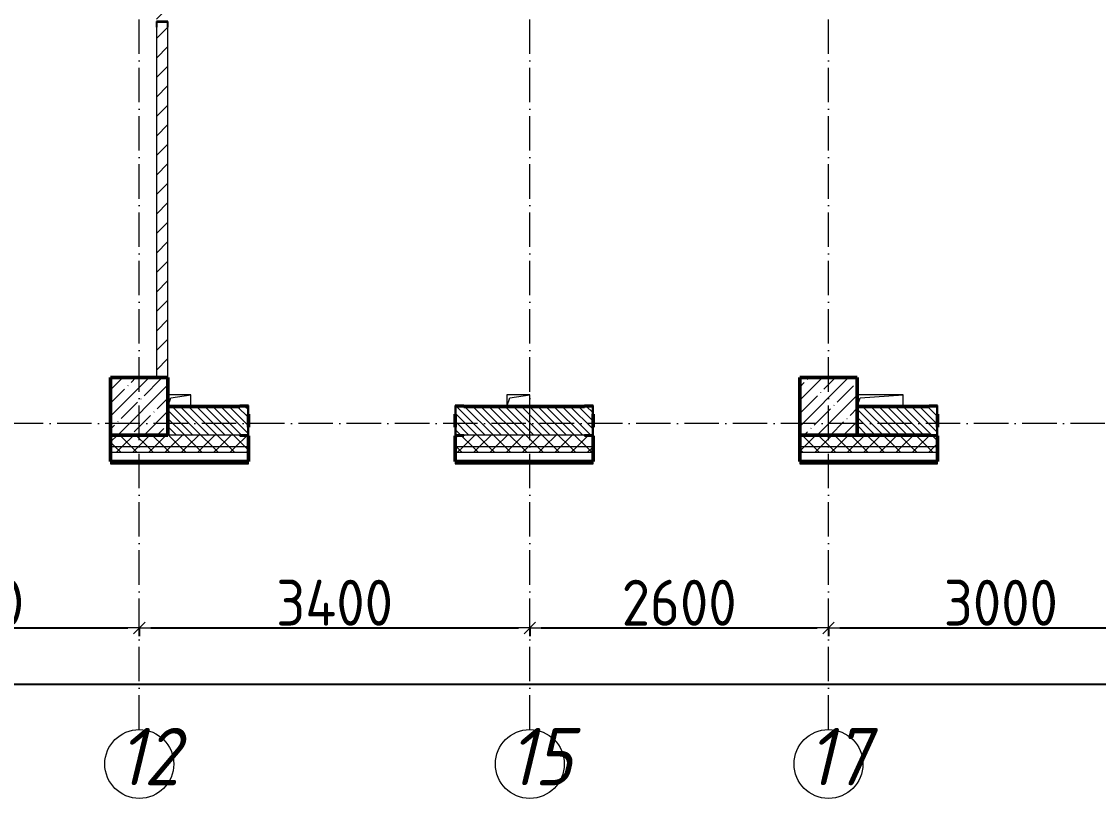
# Model space of a CAD drawing. Header units: millimetres. Extents: x -356862 to 418287, y 0 to 839748.
# Drawn here: x 3433 to 12808, y 453933 to 460697 of the extents above; entities that cross this region are included whole.
import ezdxf

# ---------------------------------------------------------------- set-up
doc = ezdxf.new("R2010")
doc.units = ezdxf.units.MM
doc.linetypes.add('50_200_ШТРИХ_1Т_ш5_п1_п1_', pattern=[700, 500, -100, 0, -100])
for name, color, linetype, lineweight in [('A-____-____-DIMS', 7, 'Continuous', 9), ('A-GENM-____-MCUT', 7, 'Continuous', 25), ('A-GENM-____-OTLN', 7, 'Continuous', 9), ('A-GENM-____-OTLN-1', 7, 'Continuous', 25), ('A-WALL-____-MCUT-2', 7, 'Continuous', 50), ('A-WALL-____-MCUT-3', 7, 'Continuous', 9), ('A-WALL-____-PATT-1', 7, 'Continuous', 9), ('A-WALL-FNSH-MCUT-1', 7, 'Continuous', 9), ('S-COLS-____-MCUT', 7, 'Continuous', 50), ('S-COLS-____-OTLN', 7, 'Continuous', 9), ('S-GRID-____-IDEN', 7, 'Continuous', 9), ('S-GRID-____-OTLN-1', 7, '50_200_ШТРИХ_1Т_ш5_п1_п1_', 9)]:
    doc.layers.add(name, color=color, linetype=linetype, lineweight=lineweight)
doc.styles.add('ISOCPEUR_I', font='isocpeui.ttf', dxfattribs={"width": 0.9, "height": 2.5})
doc.styles.add('СПДС', font='isocpeur.ttf', dxfattribs={"width": 0.9})
doc.dimstyles.new('Размера А3', dxfattribs={"dimtxt": 200, "dimasz": 100, "dimexe": 70, "dimexo": 100, "dimgap": 20, "dimtad": 1, "dimdec": 0, "dimrnd": 10, "dimzin": 0, "dimdsep": 46, "dimtxsty": 'СПДС', "dimblk": 'ARROWHEAD_6', "dimcen": 1, "dimclrd": 256, "dimclre": 256, "dimclrt": 256, "dimazin": 0, "dimtfac": 1, "dimtdec": 0, "dimtmove": 2, "dimatfit": 3, "dimfxl": 1, "dimtolj": 1, "dimtzin": 0, "dimarcsym": 0})
pattern_1 = [(45, (-15591.66, 459015.94), (-70.71068, 70.71068), []), (135, (-15591.66, 459015.94), (-70.71068, -70.71068), [])]
pattern_2 = [(135, (-15591.663, 459015.94), (-35.35534, -35.35534), [])]

# ---------------------------------------------------------------- blocks, each defined once
blk = doc.blocks.new('BSC_Колонна _Прямоугольная - 500х500-V71-АР1_План отверстий 2 этажа в осях 1-64_А-ГГ')
at = {"layer": 'S-COLS-____-OTLN'}
h = blk.add_hatch(dxfattribs=at)
h.set_pattern_fill('FP_100', color=256, style=0, pattern_type=2)
h.set_pattern_definition([(45, (-20050, 1668.96), (-114.0493, 114.0493), []), (45, (-19935.95, 1668.96), (-114.0493, 114.0493), [201.613, -40.323, 3.353, -36.97])])
h.paths.add_polyline_path([(-250, -250), (250, -250), (250, 250), (-250, 250)], flags=0)
at = {"layer": 'S-COLS-____-MCUT'}
for p, q in [((250, 250), (-250, 250)), ((-250, 250), (-250, -250)), ((250, -250), (250, 250)), ((-250, -250), (250, -250))]:
    blk.add_line(p, q, dxfattribs=at)
blk = doc.blocks.new('BSC_Колонна _Прямоугольная - 500х500-V85-АР1_План отверстий 2 этажа в осях 1-64_А-ГГ')
at = {"layer": 'S-COLS-____-OTLN'}
h = blk.add_hatch(dxfattribs=at)
h.set_pattern_fill('FP_114', color=256, style=0, pattern_type=2)
h.set_pattern_definition([(45, (-26050, 1668.96), (-114.0493, 114.0493), []), (45, (-25935.95, 1668.96), (-114.0493, 114.0493), [201.613, -40.323, 3.353, -36.97])])
h.paths.add_polyline_path([(-250, -250), (250, -250), (250, 250), (-250, 250)], flags=0)
at = {"layer": 'S-COLS-____-MCUT'}
for p, q in [((250, 250), (-250, 250)), ((-250, 250), (-250, -250)), ((250, -250), (250, 250)), ((-250, -250), (250, -250))]:
    blk.add_line(p, q, dxfattribs=at)
blk = doc.blocks.new('Фахверк_СКБ_Уголок - 250_2700-27497298-АР1_План отверстий 2 этажа в осях 1-64_А-ГГ')
at = {"layer": 'A-GENM-____-MCUT'}
for p, q in [((200, 181), (125, 181)), ((125, 181), (125, 106)), ((125, 106), (131, 106)), ((131, 106), (131, 175)), ((131, 175), (200, 175)), ((200, 175), (200, 181)), ((131, -6), (125, -6)), ((125, -6), (125, -81)), ((125, -81), (200, -81)), ((131, -75), (131, -6)), ((200, -75), (131, -75)), ((200, -81), (200, -75))]:
    blk.add_line(p, q, dxfattribs=at)
blk = doc.blocks.new('154_Фахверк_СКБ_Швеллер - Тип_100_3550-28487752-АР1_План отверстий 2 этажа в осях 1-64_А-ГГ')
at = {"layer": 'A-GENM-____-MCUT'}
for p, q in [((175, 50), (125, 50)), ((125, 50), (125, -50)), ((128, 47), (175, 47)), ((128, -47), (128, 47)), ((175, 47), (175, 50)), ((125, -50), (175, -50)), ((175, -47), (128, -47)), ((175, -50), (175, -47))]:
    blk.add_line(p, q, dxfattribs=at)
blk = doc.blocks.new('AR_Отверстие прямоугольное _в плите_ - AR_Отверстие прямоугольное _в плите_-30510712-АР1_План отверстий 2 этажа в осях 1-64_А-ГГ')
at = {"layer": 'A-GENM-____-OTLN'}
for p, q in [((100, 50), (-100, 50)), ((-100, -50), (-75, 25)), ((-75, 25), (100, 50)), ((100, -50), (100, 50))]:
    blk.add_line(p, q, dxfattribs=at)
blk = doc.blocks.new('AR_Отверстие прямоугольное _в плите_ - AR_Отверстие прямоугольное _в плите_-30511394-АР1_План отверстий 2 этажа в осях 1-64_А-ГГ')
at = {"layer": 'A-GENM-____-OTLN'}
for p, q in [((200, 50), (-200, 50)), ((-200, -50), (-175, 25)), ((-175, 25), (200, 50)), ((200, -50), (200, 50))]:
    blk.add_line(p, q, dxfattribs=at)
blk = doc.blocks.new('AR_Отверстие прямоугольное _в плите_ - AR_Отверстие прямоугольное _в плите_-V169-АР1_План отверстий 2 этажа в осях 1-64_А-ГГ')
at = {"layer": 'A-GENM-____-OTLN'}
for p, q in [((100, 50), (-100, 50)), ((-100, 50), (-100, -50)), ((-100, -50), (-75, 25)), ((-75, 25), (100, 50)), ((100, -50), (100, 50))]:
    blk.add_line(p, q, dxfattribs=at)
blk = doc.blocks.new('Ось сетки - Круг_Ø6_00__ISO-2_5_0_9K_-25732049-АР1_План отверстий 2 этажа в осях 1-64_А-ГГ')
at = {"layer": 'S-GRID-____-IDEN'}
blk.add_circle((0, 0), 3, dxfattribs=at)
blk = doc.blocks.new('ARROWHEAD_6')
at = {"color": 0, "linetype": 'Continuous'}
for p, q in [((0, 0), (-1, 0)), ((-0.5, -0.5), (0.5, 0.5))]:
    blk.add_line(p, q, dxfattribs=at)
blk = doc.blocks.new('*D4542')
at = {"layer": 'A-____-____-DIMS', "lineweight": -2, "transparency": 16777216}
for p, q in [((1458.3, 455423.5), (1458.3, 455347.4)), ((1558.3, 455417.4), (4358.3, 455417.4)), ((4458.3, 455423.5), (4458.3, 455347.4))]:
    blk.add_line(p, q, dxfattribs=at)
at = {"layer": 'Defpoints', "color": 0, "lineweight": 30, "transparency": 16777216}
for p in [(1458.3, 455523.5), (4458.3, 455523.5), (4458.3, 455417.4)]:
    blk.add_point(p, dxfattribs=at)
at = {"layer": 'A-____-____-DIMS', "lineweight": -2, "transparency": 16777216, "xscale": 100, "yscale": 100, "zscale": 100, "rotation": 180}
blk.add_blockref('ARROWHEAD_6', (1458.3, 455417.4), dxfattribs=at)
at = {"layer": 'A-____-____-DIMS', "lineweight": -2, "transparency": 16777216, "xscale": 100, "yscale": 100, "zscale": 100}
blk.add_blockref('ARROWHEAD_6', (4458.3, 455417.4), dxfattribs=at)
at = {"layer": 'A-____-____-DIMS', "transparency": 16777216, "insert": (2958.3, 455637.4), "char_height": 400, "attachment_point": 5, "style": 'СПДС'}
blk.add_mtext('\\A1;3000', dxfattribs=at)
blk = doc.blocks.new('*D4543')
at = {"layer": 'A-____-____-DIMS', "lineweight": -2, "transparency": 16777216}
for p, q in [((4458.3, 455423.5), (4458.3, 455347.4)), ((4558.3, 455417.4), (7758.3, 455417.4)), ((7858.3, 455423.5), (7858.3, 455347.4))]:
    blk.add_line(p, q, dxfattribs=at)
at = {"layer": 'Defpoints', "color": 0, "lineweight": 30, "transparency": 16777216}
for p in [(4458.3, 455523.5), (7858.3, 455523.5), (7858.3, 455417.4)]:
    blk.add_point(p, dxfattribs=at)
at = {"layer": 'A-____-____-DIMS', "lineweight": -2, "transparency": 16777216, "xscale": 100, "yscale": 100, "zscale": 100, "rotation": 180}
blk.add_blockref('ARROWHEAD_6', (4458.3, 455417.4), dxfattribs=at)
at = {"layer": 'A-____-____-DIMS', "lineweight": -2, "transparency": 16777216, "xscale": 100, "yscale": 100, "zscale": 100}
blk.add_blockref('ARROWHEAD_6', (7858.3, 455417.4), dxfattribs=at)
at = {"layer": 'A-____-____-DIMS', "transparency": 16777216, "insert": (6158.3, 455637.4), "char_height": 400, "attachment_point": 5, "style": 'СПДС'}
blk.add_mtext('\\A1;3400', dxfattribs=at)
blk = doc.blocks.new('*D4544')
at = {"layer": 'A-____-____-DIMS', "lineweight": -2, "transparency": 16777216}
for p, q in [((7858.3, 455423.5), (7858.3, 455347.4)), ((7958.3, 455417.4), (10358.3, 455417.4)), ((10458.3, 455423.5), (10458.3, 455347.4))]:
    blk.add_line(p, q, dxfattribs=at)
at = {"layer": 'Defpoints', "color": 0, "lineweight": 30, "transparency": 16777216}
for p in [(7858.3, 455523.5), (10458.3, 455523.5), (10458.3, 455417.4)]:
    blk.add_point(p, dxfattribs=at)
at = {"layer": 'A-____-____-DIMS', "lineweight": -2, "transparency": 16777216, "xscale": 100, "yscale": 100, "zscale": 100, "rotation": 180}
blk.add_blockref('ARROWHEAD_6', (7858.3, 455417.4), dxfattribs=at)
at = {"layer": 'A-____-____-DIMS', "lineweight": -2, "transparency": 16777216, "xscale": 100, "yscale": 100, "zscale": 100}
blk.add_blockref('ARROWHEAD_6', (10458.3, 455417.4), dxfattribs=at)
at = {"layer": 'A-____-____-DIMS', "transparency": 16777216, "insert": (9158.3, 455637.4), "char_height": 400, "attachment_point": 5, "style": 'СПДС'}
blk.add_mtext('\\A1;2600', dxfattribs=at)
blk = doc.blocks.new('*D4545')
at = {"layer": 'A-____-____-DIMS', "lineweight": -2, "transparency": 16777216}
for p, q in [((10458.3, 455423.5), (10458.3, 455347.4)), ((10558.3, 455417.4), (13358.3, 455417.4)), ((13458.3, 455423.5), (13458.3, 455347.4))]:
    blk.add_line(p, q, dxfattribs=at)
at = {"layer": 'Defpoints', "color": 0, "lineweight": 30, "transparency": 16777216}
for p in [(10458.3, 455523.5), (13458.3, 455523.5), (13458.3, 455417.4)]:
    blk.add_point(p, dxfattribs=at)
at = {"layer": 'A-____-____-DIMS', "lineweight": -2, "transparency": 16777216, "xscale": 100, "yscale": 100, "zscale": 100, "rotation": 180}
blk.add_blockref('ARROWHEAD_6', (10458.3, 455417.4), dxfattribs=at)
at = {"layer": 'A-____-____-DIMS', "lineweight": -2, "transparency": 16777216, "xscale": 100, "yscale": 100, "zscale": 100}
blk.add_blockref('ARROWHEAD_6', (13458.3, 455417.4), dxfattribs=at)
at = {"layer": 'A-____-____-DIMS', "transparency": 16777216, "insert": (11958.3, 455637.4), "char_height": 400, "attachment_point": 5, "style": 'СПДС'}
blk.add_mtext('\\A1;3000', dxfattribs=at)
blk = doc.blocks.new('*D4656')
at = {"layer": 'A-____-____-DIMS', "lineweight": -2, "transparency": 16777216}
for p, q in [((-17941.7, 454935.3), (-17941.7, 454859.2)), ((-17841.7, 454929.2), (85458.3, 454929.2)), ((85558.3, 454935.3), (85558.3, 454859.2))]:
    blk.add_line(p, q, dxfattribs=at)
at = {"layer": 'Defpoints', "color": 0, "lineweight": 30, "transparency": 16777216}
for p in [(-17941.7, 455035.3), (85558.3, 455035.3), (85558.3, 454929.2)]:
    blk.add_point(p, dxfattribs=at)
at = {"layer": 'A-____-____-DIMS', "lineweight": -2, "transparency": 16777216, "xscale": 100, "yscale": 100, "zscale": 100, "rotation": 180}
blk.add_blockref('ARROWHEAD_6', (-17941.7, 454929.2), dxfattribs=at)
at = {"layer": 'A-____-____-DIMS', "lineweight": -2, "transparency": 16777216, "xscale": 100, "yscale": 100, "zscale": 100}
blk.add_blockref('ARROWHEAD_6', (85558.3, 454929.2), dxfattribs=at)
at = {"layer": 'A-____-____-DIMS', "transparency": 16777216, "insert": (33808.3, 455149.2), "char_height": 400, "attachment_point": 5, "style": 'СПДС'}
blk.add_mtext('\\A1;103500', dxfattribs=at)
blk = doc.blocks.new('*D13783')
at = {"layer": 'A-____-____-DIMS', "lineweight": -2, "transparency": 16777216}
for p, q in [((1458.3, 455423.5), (1458.3, 455347.4)), ((1558.3, 455417.4), (4358.3, 455417.4)), ((4458.3, 455423.5), (4458.3, 455347.4))]:
    blk.add_line(p, q, dxfattribs=at)
at = {"layer": 'Defpoints', "color": 0, "transparency": 16777216}
for p in [(1458.3, 455523.5), (4458.3, 455523.5), (4458.3, 455417.4)]:
    blk.add_point(p, dxfattribs=at)
at = {"layer": 'A-____-____-DIMS', "lineweight": -2, "transparency": 16777216, "xscale": 100, "yscale": 100, "zscale": 100, "rotation": 180}
blk.add_blockref('ARROWHEAD_6', (1458.3, 455417.4), dxfattribs=at)
at = {"layer": 'A-____-____-DIMS', "lineweight": -2, "transparency": 16777216, "xscale": 100, "yscale": 100, "zscale": 100}
blk.add_blockref('ARROWHEAD_6', (4458.3, 455417.4), dxfattribs=at)
at = {"layer": 'A-____-____-DIMS', "transparency": 16777216, "insert": (2958.3, 455637.4), "char_height": 400, "attachment_point": 5, "style": 'СПДС'}
blk.add_mtext('\\A1;3000', dxfattribs=at)
blk = doc.blocks.new('*D13784')
at = {"layer": 'A-____-____-DIMS', "lineweight": -2, "transparency": 16777216}
for p, q in [((4458.3, 455423.5), (4458.3, 455347.4)), ((4558.3, 455417.4), (7758.3, 455417.4)), ((7858.3, 455423.5), (7858.3, 455347.4))]:
    blk.add_line(p, q, dxfattribs=at)
at = {"layer": 'Defpoints', "color": 0, "transparency": 16777216}
for p in [(4458.3, 455523.5), (7858.3, 455523.5), (7858.3, 455417.4)]:
    blk.add_point(p, dxfattribs=at)
at = {"layer": 'A-____-____-DIMS', "lineweight": -2, "transparency": 16777216, "xscale": 100, "yscale": 100, "zscale": 100, "rotation": 180}
blk.add_blockref('ARROWHEAD_6', (4458.3, 455417.4), dxfattribs=at)
at = {"layer": 'A-____-____-DIMS', "lineweight": -2, "transparency": 16777216, "xscale": 100, "yscale": 100, "zscale": 100}
blk.add_blockref('ARROWHEAD_6', (7858.3, 455417.4), dxfattribs=at)
at = {"layer": 'A-____-____-DIMS', "transparency": 16777216, "insert": (6158.3, 455637.4), "char_height": 400, "attachment_point": 5, "style": 'СПДС'}
blk.add_mtext('\\A1;3400', dxfattribs=at)
blk = doc.blocks.new('*D13785')
at = {"layer": 'A-____-____-DIMS', "lineweight": -2, "transparency": 16777216}
for p, q in [((7858.3, 455423.5), (7858.3, 455347.4)), ((7958.3, 455417.4), (10358.3, 455417.4)), ((10458.3, 455423.5), (10458.3, 455347.4))]:
    blk.add_line(p, q, dxfattribs=at)
at = {"layer": 'Defpoints', "color": 0, "transparency": 16777216}
for p in [(7858.3, 455523.5), (10458.3, 455523.5), (10458.3, 455417.4)]:
    blk.add_point(p, dxfattribs=at)
at = {"layer": 'A-____-____-DIMS', "lineweight": -2, "transparency": 16777216, "xscale": 100, "yscale": 100, "zscale": 100, "rotation": 180}
blk.add_blockref('ARROWHEAD_6', (7858.3, 455417.4), dxfattribs=at)
at = {"layer": 'A-____-____-DIMS', "lineweight": -2, "transparency": 16777216, "xscale": 100, "yscale": 100, "zscale": 100}
blk.add_blockref('ARROWHEAD_6', (10458.3, 455417.4), dxfattribs=at)
at = {"layer": 'A-____-____-DIMS', "transparency": 16777216, "insert": (9158.3, 455637.4), "char_height": 400, "attachment_point": 5, "style": 'СПДС'}
blk.add_mtext('\\A1;2600', dxfattribs=at)
blk = doc.blocks.new('*D13786')
at = {"layer": 'A-____-____-DIMS', "lineweight": -2, "transparency": 16777216}
for p, q in [((10458.3, 455423.5), (10458.3, 455347.4)), ((10558.3, 455417.4), (13358.3, 455417.4)), ((13458.3, 455423.5), (13458.3, 455347.4))]:
    blk.add_line(p, q, dxfattribs=at)
at = {"layer": 'Defpoints', "color": 0, "transparency": 16777216}
for p in [(10458.3, 455523.5), (13458.3, 455523.5), (13458.3, 455417.4)]:
    blk.add_point(p, dxfattribs=at)
at = {"layer": 'A-____-____-DIMS', "lineweight": -2, "transparency": 16777216, "xscale": 100, "yscale": 100, "zscale": 100, "rotation": 180}
blk.add_blockref('ARROWHEAD_6', (10458.3, 455417.4), dxfattribs=at)
at = {"layer": 'A-____-____-DIMS', "lineweight": -2, "transparency": 16777216, "xscale": 100, "yscale": 100, "zscale": 100}
blk.add_blockref('ARROWHEAD_6', (13458.3, 455417.4), dxfattribs=at)
at = {"layer": 'A-____-____-DIMS', "transparency": 16777216, "insert": (11958.3, 455637.4), "char_height": 400, "attachment_point": 5, "style": 'СПДС'}
blk.add_mtext('\\A1;3000', dxfattribs=at)
blk = doc.blocks.new('*D13808')
at = {"layer": 'A-____-____-DIMS', "lineweight": -2, "transparency": 16777216}
for p, q in [((-17941.7, 454935.3), (-17941.7, 454859.2)), ((-17841.7, 454929.2), (85458.3, 454929.2)), ((85558.3, 454935.3), (85558.3, 454859.2))]:
    blk.add_line(p, q, dxfattribs=at)
at = {"layer": 'Defpoints', "color": 0, "transparency": 16777216}
for p in [(-17941.7, 455035.3), (85558.3, 455035.3), (85558.3, 454929.2)]:
    blk.add_point(p, dxfattribs=at)
at = {"layer": 'A-____-____-DIMS', "lineweight": -2, "transparency": 16777216, "xscale": 100, "yscale": 100, "zscale": 100, "rotation": 180}
blk.add_blockref('ARROWHEAD_6', (-17941.7, 454929.2), dxfattribs=at)
at = {"layer": 'A-____-____-DIMS', "lineweight": -2, "transparency": 16777216, "xscale": 100, "yscale": 100, "zscale": 100}
blk.add_blockref('ARROWHEAD_6', (85558.3, 454929.2), dxfattribs=at)
at = {"layer": 'A-____-____-DIMS', "transparency": 16777216, "insert": (33808.3, 455149.2), "char_height": 400, "attachment_point": 5, "style": 'СПДС'}
blk.add_mtext('\\A1;103500', dxfattribs=at)
blk = doc.blocks.new('*D13953')
at = {"layer": 'A-____-____-DIMS', "lineweight": -2, "transparency": 16777216}
for p, q in [((1458.3, 455423.5), (1458.3, 455347.4)), ((1558.3, 455417.4), (4358.3, 455417.4)), ((4458.3, 455423.5), (4458.3, 455347.4))]:
    blk.add_line(p, q, dxfattribs=at)
at = {"layer": 'Defpoints', "color": 0, "transparency": 16777216}
for p in [(1458.3, 455523.5), (4458.3, 455523.5), (4458.3, 455417.4)]:
    blk.add_point(p, dxfattribs=at)
at = {"layer": 'A-____-____-DIMS', "lineweight": -2, "transparency": 16777216, "xscale": 100, "yscale": 100, "zscale": 100, "rotation": 180}
blk.add_blockref('ARROWHEAD_6', (1458.3, 455417.4), dxfattribs=at)
at = {"layer": 'A-____-____-DIMS', "lineweight": -2, "transparency": 16777216, "xscale": 100, "yscale": 100, "zscale": 100}
blk.add_blockref('ARROWHEAD_6', (4458.3, 455417.4), dxfattribs=at)
at = {"layer": 'A-____-____-DIMS', "transparency": 16777216, "insert": (2958.3, 455637.4), "char_height": 400, "attachment_point": 5, "style": 'СПДС'}
blk.add_mtext('\\A1;3000', dxfattribs=at)
blk = doc.blocks.new('*D13954')
at = {"layer": 'A-____-____-DIMS', "lineweight": -2, "transparency": 16777216}
for p, q in [((4458.3, 455423.5), (4458.3, 455347.4)), ((4558.3, 455417.4), (7758.3, 455417.4)), ((7858.3, 455423.5), (7858.3, 455347.4))]:
    blk.add_line(p, q, dxfattribs=at)
at = {"layer": 'Defpoints', "color": 0, "transparency": 16777216}
for p in [(4458.3, 455523.5), (7858.3, 455523.5), (7858.3, 455417.4)]:
    blk.add_point(p, dxfattribs=at)
at = {"layer": 'A-____-____-DIMS', "lineweight": -2, "transparency": 16777216, "xscale": 100, "yscale": 100, "zscale": 100, "rotation": 180}
blk.add_blockref('ARROWHEAD_6', (4458.3, 455417.4), dxfattribs=at)
at = {"layer": 'A-____-____-DIMS', "lineweight": -2, "transparency": 16777216, "xscale": 100, "yscale": 100, "zscale": 100}
blk.add_blockref('ARROWHEAD_6', (7858.3, 455417.4), dxfattribs=at)
at = {"layer": 'A-____-____-DIMS', "transparency": 16777216, "insert": (6158.3, 455637.4), "char_height": 400, "attachment_point": 5, "style": 'СПДС'}
blk.add_mtext('\\A1;3400', dxfattribs=at)
blk = doc.blocks.new('*D13955')
at = {"layer": 'A-____-____-DIMS', "lineweight": -2, "transparency": 16777216}
for p, q in [((7858.3, 455423.5), (7858.3, 455347.4)), ((7958.3, 455417.4), (10358.3, 455417.4)), ((10458.3, 455423.5), (10458.3, 455347.4))]:
    blk.add_line(p, q, dxfattribs=at)
at = {"layer": 'Defpoints', "color": 0, "transparency": 16777216}
for p in [(7858.3, 455523.5), (10458.3, 455523.5), (10458.3, 455417.4)]:
    blk.add_point(p, dxfattribs=at)
at = {"layer": 'A-____-____-DIMS', "lineweight": -2, "transparency": 16777216, "xscale": 100, "yscale": 100, "zscale": 100, "rotation": 180}
blk.add_blockref('ARROWHEAD_6', (7858.3, 455417.4), dxfattribs=at)
at = {"layer": 'A-____-____-DIMS', "lineweight": -2, "transparency": 16777216, "xscale": 100, "yscale": 100, "zscale": 100}
blk.add_blockref('ARROWHEAD_6', (10458.3, 455417.4), dxfattribs=at)
at = {"layer": 'A-____-____-DIMS', "transparency": 16777216, "insert": (9158.3, 455637.4), "char_height": 400, "attachment_point": 5, "style": 'СПДС'}
blk.add_mtext('\\A1;2600', dxfattribs=at)
blk = doc.blocks.new('*D13956')
at = {"layer": 'A-____-____-DIMS', "lineweight": -2, "transparency": 16777216}
for p, q in [((10458.3, 455423.5), (10458.3, 455347.4)), ((10558.3, 455417.4), (13358.3, 455417.4)), ((13458.3, 455423.5), (13458.3, 455347.4))]:
    blk.add_line(p, q, dxfattribs=at)
at = {"layer": 'Defpoints', "color": 0, "transparency": 16777216}
for p in [(10458.3, 455523.5), (13458.3, 455523.5), (13458.3, 455417.4)]:
    blk.add_point(p, dxfattribs=at)
at = {"layer": 'A-____-____-DIMS', "lineweight": -2, "transparency": 16777216, "xscale": 100, "yscale": 100, "zscale": 100, "rotation": 180}
blk.add_blockref('ARROWHEAD_6', (10458.3, 455417.4), dxfattribs=at)
at = {"layer": 'A-____-____-DIMS', "lineweight": -2, "transparency": 16777216, "xscale": 100, "yscale": 100, "zscale": 100}
blk.add_blockref('ARROWHEAD_6', (13458.3, 455417.4), dxfattribs=at)
at = {"layer": 'A-____-____-DIMS', "transparency": 16777216, "insert": (11958.3, 455637.4), "char_height": 400, "attachment_point": 5, "style": 'СПДС'}
blk.add_mtext('\\A1;3000', dxfattribs=at)
blk = doc.blocks.new('*D13978')
at = {"layer": 'A-____-____-DIMS', "lineweight": -2, "transparency": 16777216}
for p, q in [((-17941.7, 454935.3), (-17941.7, 454859.2)), ((-17841.7, 454929.2), (85458.3, 454929.2)), ((85558.3, 454935.3), (85558.3, 454859.2))]:
    blk.add_line(p, q, dxfattribs=at)
at = {"layer": 'Defpoints', "color": 0, "transparency": 16777216}
for p in [(-17941.7, 455035.3), (85558.3, 455035.3), (85558.3, 454929.2)]:
    blk.add_point(p, dxfattribs=at)
at = {"layer": 'A-____-____-DIMS', "lineweight": -2, "transparency": 16777216, "xscale": 100, "yscale": 100, "zscale": 100, "rotation": 180}
blk.add_blockref('ARROWHEAD_6', (-17941.7, 454929.2), dxfattribs=at)
at = {"layer": 'A-____-____-DIMS', "lineweight": -2, "transparency": 16777216, "xscale": 100, "yscale": 100, "zscale": 100}
blk.add_blockref('ARROWHEAD_6', (85558.3, 454929.2), dxfattribs=at)
at = {"layer": 'A-____-____-DIMS', "transparency": 16777216, "insert": (33808.3, 455149.2), "char_height": 400, "attachment_point": 5, "style": 'СПДС'}
blk.add_mtext('\\A1;103500', dxfattribs=at)
blk = doc.blocks.new('2этаж')
at = {"layer": 'S-GRID-____-OTLN-1', "color": 251, "ltscale": 0.6, "true_color": 0x636466}
for p, q in [((4458.3, 454533.3), (4458.3, 508896.9)), ((7858.3, 454533.3), (7858.3, 508896.9)), ((10458.3, 454533.3), (10458.3, 469166.5)), ((88482.7, 457197), (-20260.4, 457197))]:
    blk.add_line(p, q, dxfattribs=at)
at = {"layer": 'S-GRID-____-IDEN', "char_height": 500, "width": 346.329, "attachment_point": 1, "style": 'ISOCPEUR_I'}
for s, insert in [('12', (4272.7, 454547.9)), ('15', (7672.7, 454547.9)), ('17', (10272.7, 454547.9))]:
    blk.add_mtext(s, dxfattribs=dict(at, insert=insert))
at = {"layer": 'A-____-____-DIMS'}
for base, p1, p2, picture, middle in [((4458.3, 455417.4), (1458.3, 455523.5), (4458.3, 455523.5), '*D4542', (2958.3, 455637.4)), ((7858.3, 455417.4), (4458.3, 455523.5), (7858.3, 455523.5), '*D4543', (6158.3, 455637.4)), ((10458.3, 455417.4), (7858.3, 455523.5), (10458.3, 455523.5), '*D4544', (9158.3, 455637.4)), ((13458.3, 455417.4), (10458.3, 455523.5), (13458.3, 455523.5), '*D4545', (11958.3, 455637.4)), ((85558.3, 454929.2), (-17941.7, 455035.3), (85558.3, 455035.3), '*D4656', (33808.3, 455149.2))]:
    dim = blk.add_linear_dim(base=base, p1=p1, p2=p2, dimstyle='Размера А3', override={"dimtxt": 400}, dxfattribs=at)
    dim.commit()
    dim.dimension.update_dxf_attribs({"geometry": picture, "text_midpoint": middle})

msp = doc.modelspace()

# ---------------------------------------------------------------- hatches: boundary and pattern name
at = {"layer": 'A-WALL-____-PATT-1'}
h = msp.add_hatch(dxfattribs=at)
h.set_pattern_fill('FP_4', color=256, style=0, pattern_type=2)
h.set_pattern_definition([(45, (-15591.66, 459015.94), (-84.8528, 84.8528), [])])
h.paths.add_polyline_path([(4708.3366, 457596.983), (4708.3366, 460646.983), (4705.3366, 460646.983), (4705.3366, 460693.983), (4611.3366, 460693.983), (4611.3366, 460646.983), (4608.3366, 460646.983), (4608.3366, 457596.983)], flags=0)
h.paths.add_polyline_path([(4705.3366, 460696.983), (4708.3366, 460696.983), (4707.5003, 463050.983), (4700.7366, 463050.983), (4700.7366, 463092.483), (4615.9366, 463092.483), (4615.9366, 463050.983), (4608.3366, 463050.983), (4608.3366, 460696.983), (4700.7366, 460696.983)], flags=0)
h.paths.add_polyline_path([(4705.3366, 464249.983), (4705.3366, 464296.983), (4611.3366, 464296.983), (4611.3366, 464249.983), (4702.3366, 464249.983)], flags=0)
h = msp.add_hatch(dxfattribs=at)
h.set_pattern_fill('FP_6', color=256, style=0, pattern_type=2)
h.set_pattern_definition(pattern_2)
h.paths.add_polyline_path([(8333.3366, 457096.983), (8402.3366, 457096.983), (8402.3366, 457165.983), (8408.3366, 457165.983), (8408.3366, 457277.983), (8402.3366, 457277.983), (8402.3366, 457346.983), (7214.3366, 457346.983), (7214.3366, 457277.983), (7208.3366, 457277.983), (7208.3366, 457165.983), (7214.3366, 457165.983), (7214.3366, 457096.983), (7371.6828, 457096.983)], flags=0)
h.paths.add_polyline_path([(5333.3366, 457096.983), (5402.3366, 457096.983), (5402.3366, 457165.983), (5408.3366, 457165.983), (5408.3366, 457277.983), (5402.3366, 457277.983), (5402.3366, 457346.983), (4708.3366, 457346.983), (4708.3366, 457096.983), (4720.4864, 457096.983)], flags=0)
h = msp.add_hatch(dxfattribs=at)
h.set_pattern_fill('FP_6', color=256, style=0, pattern_type=2)
h.set_pattern_definition(pattern_2)
h.paths.add_polyline_path([(11333.3366, 457096.983), (11402.3366, 457096.983), (11402.3366, 457165.983), (11408.3366, 457165.983), (11408.3366, 457277.983), (11402.3366, 457277.983), (11402.3366, 457346.983), (10708.3366, 457346.983), (10708.3366, 457096.983), (10906.6114, 457096.983)], flags=0)
h = msp.add_hatch(dxfattribs=at)
h.set_pattern_fill('FP_1', color=256, style=0, pattern_type=2)
h.set_pattern_definition(pattern_1)
h.paths.add_polyline_path([(85658.3366, 456996.983), (85658.3366, 457096.983), (76633.3366, 457096.983), (76633.3366, 457090.983), (76558.3366, 457090.983), (76558.3366, 456996.983), (85158.3366, 456996.983)], flags=0)
h.paths.add_polyline_path([(74758.3366, 456996.983), (74758.3366, 457090.983), (74683.3366, 457090.983), (74683.3366, 457096.983), (66808.3366, 457096.983), (66808.3366, 456996.983), (74535.3257, 456996.983)], flags=0)
h.paths.add_polyline_path([(65308.3366, 456996.983), (65808.3366, 456996.983), (65808.3366, 457096.983), (64683.3366, 457096.983), (64683.3366, 457090.983), (64608.3366, 457090.983), (64608.3366, 456996.983), (64683.3366, 456996.983)], flags=0)
h.paths.add_polyline_path([(55408.3366, 456996.983), (56808.3366, 456996.983), (56808.3366, 457096.983), (55483.3366, 457096.983), (55483.3366, 457090.983), (55408.3366, 457090.983)], flags=0)
h.paths.add_polyline_path([(53258.3366, 456996.983), (53608.3366, 456996.983), (53608.3366, 457090.983), (53533.3366, 457090.983), (53533.3366, 457096.983), (52483.3366, 457096.983), (52483.3366, 457090.983), (52408.3366, 457090.983), (52408.3366, 456996.983), (52758.3366, 456996.983)], flags=0)
h.paths.add_polyline_path([(50608.0335, 456996.983), (50608.0335, 457090.983), (50533.3366, 457090.983), (50533.3366, 457096.983), (49483.3366, 457096.983), (49483.3366, 457090.983), (49408.3366, 457090.983), (49408.3366, 456996.983), (49790.8257, 456996.983)], flags=0)
h.paths.add_polyline_path([(47608.3366, 456996.983), (47608.3366, 457090.983), (47533.3366, 457090.983), (47533.3366, 457096.983), (46483.3366, 457096.983), (46483.3366, 457090.983), (46408.3366, 457090.983), (46408.3366, 456996.983), (47139.6293, 456996.983)], flags=0)
h.paths.add_polyline_path([(43758.3366, 456996.983), (44608.3366, 456996.983), (44608.3366, 457090.983), (44533.3366, 457090.983), (44533.3366, 457096.983), (43483.3366, 457096.983), (43483.3366, 457090.983), (43408.3366, 457090.983), (43408.3262, 456996.983), (43604.7007, 456996.983)], flags=0)
h.paths.add_polyline_path([(38302.3078, 456996.983), (38608.3262, 456996.983), (38608.3262, 457090.983), (38533.3366, 457090.983), (38533.3366, 457096.983), (37483.3366, 457096.983), (37483.3366, 457090.983), (37408.3366, 457090.983), (37408.3314, 456996.983), (38258.3366, 456996.983)], flags=0)
h.paths.add_polyline_path([(34408.3366, 456996.983), (35608.3314, 456996.983), (35608.3314, 457090.983), (35533.3366, 457090.983), (35533.3366, 457096.983), (34483.3366, 457096.983), (34483.3366, 457090.983), (34408.3366, 457090.983)], flags=0)
h.paths.add_polyline_path([(32116.1828, 456996.983), (32608.3366, 456996.983), (32608.3366, 457090.983), (32533.3366, 457090.983), (32533.3366, 457096.983), (31483.3366, 457096.983), (31483.3366, 457090.983), (31408.3366, 457090.983), (31408.3366, 456996.983), (31483.3366, 456996.983)], flags=0)
h.paths.add_polyline_path([(29464.9864, 456996.983), (29608.3366, 456996.983), (29608.3366, 457090.983), (29533.3366, 457090.983), (29533.3366, 457096.983), (28483.3366, 457096.983), (28483.3366, 457090.983), (28408.3366, 457090.983), (28408.3366, 456996.983), (29258.3366, 456996.983)], flags=0)
h.paths.add_polyline_path([(26608.3366, 456996.983), (26608.3366, 457090.983), (26533.3366, 457090.983), (26533.3366, 457096.983), (25483.3366, 457096.983), (25483.3366, 457090.983), (25408.3366, 457090.983), (25408.3366, 456996.983), (26533.3366, 456996.983)], flags=0)
h.paths.add_polyline_path([(23608.3366, 456996.983), (23608.3366, 457090.983), (23533.3366, 457091.6258), (23533.3366, 457096.983), (22208.3366, 457096.983), (22208.3366, 456996.983), (23602.3366, 456996.983)], flags=0)
h.paths.add_polyline_path([(19208.3366, 456996.983), (20408.3366, 456996.983), (20408.3366, 457090.983), (20333.3366, 457090.983), (20333.3366, 457096.983), (19208.3366, 457096.983)], flags=0)
h.paths.add_polyline_path([(17402.3366, 456996.983), (17408.3366, 456996.983), (17408.3366, 457090.983), (17333.3366, 457090.983), (17333.3366, 457096.983), (16283.3366, 457096.983), (16283.3366, 457090.983), (16208.3366, 457090.983), (16209.0042, 456996.983), (17333.3366, 456996.983)], flags=0)
h.paths.add_polyline_path([(14333.3366, 456996.983), (14408.3366, 456996.983), (14408.3366, 457090.983), (14333.3366, 457090.983), (14333.3366, 457096.983), (13208.3366, 457096.983), (13208.3366, 456996.983), (13708.3366, 456996.983)], flags=0)
h.paths.add_polyline_path([(10708.3366, 456996.983), (11408.3366, 456996.983), (11408.3366, 457090.983), (11333.3366, 457090.983), (11333.3366, 457096.983), (10208.3366, 457096.983), (10208.3366, 456996.983)], flags=0)
h.paths.add_polyline_path([(8408.3366, 456996.983), (8408.3366, 457090.983), (8333.3366, 457090.983), (8333.3366, 457096.983), (7283.3366, 457096.983), (7283.3366, 457090.983), (7208.3366, 457090.983), (7208.3366, 456996.983), (7371.6828, 456996.983)], flags=0)
h.paths.add_polyline_path([(5333.3366, 456996.983), (5408.3366, 456996.983), (5408.3366, 457090.983), (5333.3366, 457090.983), (5333.3366, 457096.983), (4208.3366, 457096.983), (4208.3366, 456996.983), (4720.4864, 456996.983)], flags=0)
h.paths.add_polyline_path([(1208.3366, 456996.983), (2408.3366, 456996.983), (2408.3366, 457090.983), (2333.3366, 457090.983), (2333.3366, 457096.983), (1208.3366, 457096.983)], flags=0)
h.paths.add_polyline_path([(-591.6634, 456996.983), (-591.6634, 457090.983), (-666.6634, 457090.983), (-666.6634, 457096.983), (-1716.6634, 457096.983), (-1716.6634, 457090.983), (-1791.6634, 457090.983), (-1791.6634, 456996.983), (-691.6634, 456996.983)], flags=0)
h.paths.add_polyline_path([(-2791.6634, 456996.983), (-2791.6634, 457090.983), (-2866.6634, 457090.983), (-2866.6634, 457096.983), (-8116.6634, 457096.983), (-8116.6634, 457090.983), (-8191.6634, 457090.983), (-8191.6634, 456996.983), (-3233.1029, 456996.983)], flags=0)
h.paths.add_polyline_path([(-10291.6634, 456996.983), (-9191.6634, 456996.983), (-9191.6634, 457090.983), (-9266.6634, 457090.983), (-9266.6634, 457096.983), (-18041.6634, 457096.983), (-18041.6634, 456996.983), (-10302.9601, 456996.983)], flags=0)
h = msp.add_hatch(dxfattribs=at)
h.set_pattern_fill('FP_1', color=256, style=0, pattern_type=2)
h.set_pattern_definition(pattern_1)
h.paths.add_polyline_path([(85658.3366, 456946.983), (85758.3366, 456946.983), (85758.3366, 456996.983), (76558.3366, 456996.983), (76558.3366, 456946.983), (85140.1114, 456946.983)], flags=0)
h.paths.add_polyline_path([(73651.5936, 456946.983), (74758.3366, 456946.983), (74758.3366, 456996.983), (66808.3366, 456996.983), (66808.3366, 456946.983), (72767.8614, 456946.983)], flags=0)
h.paths.add_polyline_path([(64608.3366, 456946.983), (65808.3366, 456946.983), (65808.3366, 456996.983), (64608.3366, 456996.983)], flags=0)
h.paths.add_polyline_path([(56808.3366, 456946.983), (56808.3366, 456996.983), (55408.3366, 456996.983), (55408.3366, 456946.983), (55976.9507, 456946.983)], flags=0)
h.paths.add_polyline_path([(53608.3366, 456946.983), (53608.3366, 456996.983), (52408.3366, 456996.983), (52408.3366, 456946.983), (53325.7543, 456946.983)], flags=0)
h.paths.add_polyline_path([(49790.8257, 456946.983), (50608.0335, 456946.983), (50608.0335, 456996.983), (49408.3366, 456996.983), (49408.3366, 456946.983)], flags=0)
h.paths.add_polyline_path([(47608.3366, 456946.983), (47608.3366, 456996.983), (46408.3366, 456996.983), (46408.3366, 456946.983), (47139.6293, 456946.983)], flags=0)
h.paths.add_polyline_path([(44488.4328, 456946.983), (44608.3366, 456946.983), (44608.3366, 456996.983), (43408.3262, 456996.983), (43408.3262, 456946.983), (43604.7007, 456946.983)], flags=0)
h.paths.add_polyline_path([(38608.3262, 456946.983), (38608.3262, 456996.983), (37408.3314, 456996.983), (37408.3314, 456946.983), (38302.3078, 456946.983)], flags=0)
h.paths.add_polyline_path([(35608.3314, 456946.983), (35608.3314, 456996.983), (34408.3366, 456996.983), (34408.3366, 456946.983), (34767.3792, 456946.983)], flags=0)
h.paths.add_polyline_path([(31408.3366, 456946.983), (32608.3366, 456946.983), (32608.3366, 456996.983), (31408.3366, 456996.983)], flags=0)
h.paths.add_polyline_path([(29464.9864, 456946.983), (29608.3366, 456946.983), (29608.3366, 456996.983), (28408.3366, 456996.983), (28408.3366, 456946.983), (28581.2542, 456946.983)], flags=0)
h.paths.add_polyline_path([(26608.3366, 456946.983), (26608.3366, 456996.983), (25408.3366, 456996.983), (25408.3366, 456946.983), (25930.0578, 456946.983)], flags=0)
h.paths.add_polyline_path([(23278.8614, 456946.983), (23608.3366, 456946.983), (23608.3366, 456996.983), (22208.3366, 456996.983), (22208.3366, 456946.983), (22395.1292, 456946.983)], flags=0)
h.paths.add_polyline_path([(20408.3366, 456946.983), (20408.3366, 456996.983), (19208.3366, 456996.983), (19208.3366, 456946.983), (19743.9328, 456946.983)], flags=0)
h.paths.add_polyline_path([(17408.3366, 456946.983), (17408.3366, 456996.983), (16208.3366, 456996.983), (16209.0042, 456946.983)], flags=0)
h.paths.add_polyline_path([(14408.3366, 456946.983), (14408.3366, 456996.983), (13208.3366, 456996.983), (13208.3366, 456946.983)], flags=0)
h.paths.add_polyline_path([(10208.3366, 456946.983), (11408.3366, 456946.983), (11408.3366, 456996.983), (10208.3366, 456996.983)], flags=0)
h.paths.add_polyline_path([(8408.3366, 456946.983), (8408.3366, 456996.983), (7208.3366, 456996.983), (7208.3366, 456946.983), (7371.6828, 456946.983)], flags=0)
h.paths.add_polyline_path([(5408.3366, 456946.983), (5408.3366, 456996.983), (4208.3366, 456996.983), (4208.3366, 456946.983), (4720.4864, 456946.983)], flags=0)
h.paths.add_polyline_path([(2408.3366, 456946.983), (2408.3366, 456996.983), (1208.3366, 456996.983), (1208.3366, 456946.983), (2069.2899, 456946.983)], flags=0)
h.paths.add_polyline_path([(-591.6634, 456946.983), (-591.6634, 456996.983), (-1791.6634, 456996.983), (-1791.6634, 456946.983), (-1465.6387, 456946.983)], flags=0)
h.paths.add_polyline_path([(-2791.6634, 456946.983), (-2791.6634, 456996.983), (-8191.6634, 456996.983), (-8191.6634, 456946.983), (-3233.1029, 456946.983)], flags=0)
h.paths.add_polyline_path([(-9191.6634, 456946.983), (-9191.6634, 456996.983), (-18141.6634, 456996.983), (-18141.6634, 456946.983), (-10302.9601, 456946.983)], flags=0)
h = msp.add_hatch(dxfattribs=at)
h.set_pattern_fill('FP_3', color=256, style=0, pattern_type=2)
h.set_pattern_definition([(45, (-15591.66, 459015.94), (-85.5366, 85.5366), []), (45, (-15534.64, 459015.94), (-85.5366, 85.5366), [])])
h.paths.add_polyline_path([(22209.3366, 456846.983), (22723.3366, 456846.983), (22723.3366, 456866.983), (22209.3366, 456866.983)], flags=0)
h.paths.add_polyline_path([(19743.9328, 456846.983), (20408.3366, 456846.983), (20408.3366, 456866.983), (19208.3366, 456866.983), (19208.3366, 456846.983)], flags=0)
h.paths.add_polyline_path([(17408.3366, 456846.983), (17408.3366, 456866.983), (16209.3366, 456866.983), (16209.3366, 456846.983)], flags=0)
h.paths.add_polyline_path([(14408.3366, 456846.983), (14408.3366, 456866.983), (13208.3366, 456866.983), (13208.3366, 456846.983)], flags=0)
h.paths.add_polyline_path([(10906.6114, 456846.983), (11408.3366, 456846.983), (11408.3366, 456866.983), (10209.3366, 456866.983), (10209.3366, 456846.983)], flags=0)
h.paths.add_polyline_path([(8408.3366, 456846.983), (8408.3366, 456866.983), (7208.3366, 456866.983), (7208.3366, 456846.983), (7371.6828, 456846.983)], flags=0)
h.paths.add_polyline_path([(4720.4864, 456846.983), (5408.3366, 456846.983), (5408.3366, 456866.983), (4208.3366, 456866.983), (4208.3366, 456846.983)], flags=0)
h.paths.add_polyline_path([(2069.2899, 456846.983), (2408.3366, 456846.983), (2408.3366, 456866.983), (1208.3366, 456866.983), (1208.3366, 456846.983)], flags=0)
h.paths.add_polyline_path([(-1465.6387, 456846.983), (-591.6634, 456846.983), (-591.6634, 456866.983), (-1791.6634, 456866.983), (-1791.6634, 456846.983)], flags=0)
h.paths.add_polyline_path([(-3233.1029, 456846.983), (-2791.6634, 456846.983), (-2791.6634, 456866.983), (-8191.6634, 456866.983), (-8191.6634, 456846.983), (-5000.5672, 456846.983)], flags=0)
h.paths.add_polyline_path([(-10302.9601, 456846.983), (-9191.6634, 456846.983), (-9191.6634, 456866.983), (-18271.6634, 456866.983), (-18271.6634, 456846.983), (-12070.4244, 456846.983)], flags=0)

# ---------------------------------------------------------------- linework, layer by layer
at = {"layer": 'A-WALL-____-MCUT-2'}
for p, q in [((5333.3366, 457346.983), (4708.3366, 457346.983)), ((8333.3366, 457346.983), (7283.3366, 457346.983)), ((11333.3366, 457346.983), (10708.3366, 457346.983)), ((5408.3366, 457165.983), (5408.3366, 457277.983)), ((7208.3366, 457277.983), (7208.3366, 457165.983)), ((8408.3366, 457165.983), (8408.3366, 457277.983)), ((11408.3366, 457165.983), (11408.3366, 457277.983)), ((4208.3366, 457096.983), (4208.3366, 456866.983)), ((5408.3366, 456866.983), (5408.3366, 457090.983)), ((7208.3366, 457090.983), (7208.3366, 456866.983)), ((8408.3366, 456866.983), (8408.3366, 457090.983)), ((10208.3366, 457096.983), (10208.3366, 456866.983)), ((11333.3366, 457096.983), (10708.3366, 457096.983)), ((11408.3366, 456866.983), (11408.3366, 457090.983)), ((4208.3366, 456866.983), (5408.3366, 456866.983)), ((7208.3366, 456866.983), (8408.3366, 456866.983)), ((10208.3366, 456866.983), (11408.3366, 456866.983))]:
    msp.add_line(p, q, dxfattribs=at)
at = {"layer": 'A-WALL-____-MCUT-3'}
for p, q in [((5333.3366, 457096.983), (4708.3366, 457096.983)), ((8333.3366, 457096.983), (7283.3366, 457096.983)), ((4208.3366, 456996.983), (5408.3366, 456996.983)), ((4208.3366, 456946.983), (5408.3366, 456946.983)), ((7208.3366, 456996.983), (8408.3366, 456996.983)), ((7208.3366, 456946.983), (8408.3366, 456946.983)), ((10208.3366, 456996.983), (11408.3366, 456996.983)), ((10208.3366, 456946.983), (11408.3366, 456946.983))]:
    msp.add_line(p, q, dxfattribs=at)
at = {"layer": 'A-WALL-FNSH-MCUT-1'}
for p, q in [((4608.3366, 460646.983), (4608.3366, 457596.983)), ((4708.3366, 457596.983), (4708.3366, 460646.983)), ((4208.3366, 456866.983), (4208.3366, 456846.983)), ((4208.3366, 456846.983), (5408.3366, 456846.983)), ((5408.3366, 456846.983), (5408.3366, 456866.983)), ((7208.3366, 456866.983), (7208.3366, 456846.983)), ((7208.3366, 456846.983), (8408.3366, 456846.983)), ((8408.3366, 456846.983), (8408.3366, 456866.983)), ((10209.3366, 456866.983), (10209.3366, 456846.983)), ((10209.3366, 456846.983), (11408.3366, 456846.983)), ((11408.3366, 456846.983), (11408.3366, 456866.983)), ((11408.3366, 456866.983), (11408.3366, 456866.983))]:
    msp.add_line(p, q, dxfattribs=at)
at = {"layer": 'S-GRID-____-OTLN-1', "color": 251, "ltscale": 0.6, "true_color": 0x636466}
for p, q in [((4458.3366, 454533.3346), (4458.3366, 508896.9006)), ((4458.3366, 454533.3346), (4458.3366, 508896.9006)), ((7858.3366, 454533.3346), (7858.3366, 508896.9006)), ((7858.3366, 454533.3346), (7858.3366, 508896.9006)), ((10458.3366, 454533.3346), (10458.3366, 469166.4803)), ((10458.3366, 454533.3346), (10458.3366, 469166.4803)), ((88482.7432, 457196.983), (-20260.4336, 457196.983)), ((88482.7432, 457196.983), (-20260.4336, 457196.983))]:
    msp.add_line(p, q, dxfattribs=at)

# ---------------------------------------------------------------- block references
at = {"color": 18, "true_color": 0x000000}
msp.add_blockref('2этаж', (0, 0), dxfattribs=at)
at = {"layer": 'A-GENM-____-OTLN'}
for name, p in [('AR_Отверстие прямоугольное _в плите_ - AR_Отверстие прямоугольное _в плите_-30510712-АР1_План отверстий 2 этажа в осях 1-64_А-ГГ', (4808.3366, 457396.983)), ('AR_Отверстие прямоугольное _в плите_ - AR_Отверстие прямоугольное _в плите_-V169-АР1_План отверстий 2 этажа в осях 1-64_А-ГГ', (7758.3366, 457396.983)), ('AR_Отверстие прямоугольное _в плите_ - AR_Отверстие прямоугольное _в плите_-30511394-АР1_План отверстий 2 этажа в осях 1-64_А-ГГ', (10908.3366, 457396.983))]:
    msp.add_blockref(name, p, dxfattribs=at)
at = {"layer": 'A-GENM-____-OTLN-1'}
for name, p, rotation in [('154_Фахверк_СКБ_Швеллер - Тип_100_3550-28487752-АР1_План отверстий 2 этажа в осях 1-64_А-ГГ', (4658.3366, 460821.983), 269.9999999999999), ('Фахверк_СКБ_Уголок - 250_2700-27497298-АР1_План отверстий 2 этажа в осях 1-64_А-ГГ', (5533.3366, 457271.983), 180), ('Фахверк_СКБ_Уголок - 250_2700-27497298-АР1_План отверстий 2 этажа в осях 1-64_А-ГГ', (8533.3366, 457271.983), 180), ('Фахверк_СКБ_Уголок - 250_2700-27497298-АР1_План отверстий 2 этажа в осях 1-64_А-ГГ', (11533.3366, 457271.983), 180)]:
    msp.add_blockref(name, p, dxfattribs=dict(at, rotation=rotation))
msp.add_blockref('Фахверк_СКБ_Уголок - 250_2700-27497298-АР1_План отверстий 2 этажа в осях 1-64_А-ГГ', (7083.3366, 457171.983), dxfattribs=at)
at = {"layer": 'S-COLS-____-OTLN'}
for name, p in [('BSC_Колонна _Прямоугольная - 500х500-V71-АР1_План отверстий 2 этажа в осях 1-64_А-ГГ', (4458.3366, 457346.983)), ('BSC_Колонна _Прямоугольная - 500х500-V85-АР1_План отверстий 2 этажа в осях 1-64_А-ГГ', (10458.3366, 457346.983))]:
    msp.add_blockref(name, p, dxfattribs=at)
at = {"layer": 'S-GRID-____-IDEN', "xscale": 99.99999999999993, "yscale": 99.99999999999993, "zscale": 99.99999999999993}
for p in [(4458.3366, 454233.3346), (7858.3366, 454233.3346), (10458.3366, 454233.3346)]:
    msp.add_blockref('Ось сетки - Круг_Ø6_00__ISO-2_5_0_9K_-25732049-АР1_План отверстий 2 этажа в осях 1-64_А-ГГ', p, dxfattribs=at)

# ---------------------------------------------------------------- texts
at = {"layer": 'A-____-____-DIMS', "char_height": 400, "attachment_point": 5, "style": 'СПДС'}
for s, insert in [('\\A1;3400', (6158.3366, 455637.418)), ('\\A1;3400', (6158.3366, 455637.418)), ('\\A1;2600', (9158.3366, 455637.418)), ('\\A1;2600', (9158.3366, 455637.418)), ('\\A1;3000', (11958.3366, 455637.418)), ('\\A1;3000', (11958.3366, 455637.418))]:
    msp.add_mtext(s, dxfattribs=dict(at, insert=insert))
at = {"layer": 'S-GRID-____-IDEN', "char_height": 500, "width": 346.329, "attachment_point": 1, "style": 'ISOCPEUR_I'}
for s, insert in [('12', (4272.6811, 454547.901)), ('12', (4272.6811, 454547.901)), ('15', (7672.6811, 454547.901)), ('15', (7672.6811, 454547.901)), ('17', (10272.6811, 454547.901)), ('17', (10272.6811, 454547.901))]:
    msp.add_mtext(s, dxfattribs=dict(at, insert=insert))

# ---------------------------------------------------------------- dimensions: what is measured, and where the dimension line sits
at = {"layer": 'A-____-____-DIMS'}
for base, p1, p2, picture, middle in [((4458.3366, 455417.418), (1458.3366, 455523.484), (4458.3366, 455523.484), '*D13783', (2958.3366, 455637.418)), ((4458.3366, 455417.418), (1458.3366, 455523.484), (4458.3366, 455523.484), '*D13953', (2958.3366, 455637.418)), ((7858.3366, 455417.418), (4458.3366, 455523.484), (7858.3366, 455523.484), '*D13784', (6158.3366, 455637.418)), ((7858.3366, 455417.418), (4458.3366, 455523.484), (7858.3366, 455523.484), '*D13954', (6158.3366, 455637.418)), ((10458.3366, 455417.418), (7858.3366, 455523.484), (10458.3366, 455523.484), '*D13785', (9158.3366, 455637.418)), ((10458.3366, 455417.418), (7858.3366, 455523.484), (10458.3366, 455523.484), '*D13955', (9158.3366, 455637.418)), ((13458.3366, 455417.418), (10458.3366, 455523.484), (13458.3366, 455523.484), '*D13786', (11958.3366, 455637.418)), ((13458.3366, 455417.418), (10458.3366, 455523.484), (13458.3366, 455523.484), '*D13956', (11958.3366, 455637.418)), ((85558.3366, 454929.2109), (-17941.6634, 455035.2769), (85558.3366, 455035.2769), '*D13808', (33808.3366, 455149.2109)), ((85558.3366, 454929.2109), (-17941.6634, 455035.2769), (85558.3366, 455035.2769), '*D13978', (33808.3366, 455149.2109))]:
    dim = msp.add_linear_dim(base=base, p1=p1, p2=p2, dimstyle='Размера А3', override={"dimtxt": 400}, dxfattribs=at)
    dim.commit()
    dim.dimension.update_dxf_attribs({"geometry": picture, "text_midpoint": middle})

doc.saveas('drawing.dxf')
